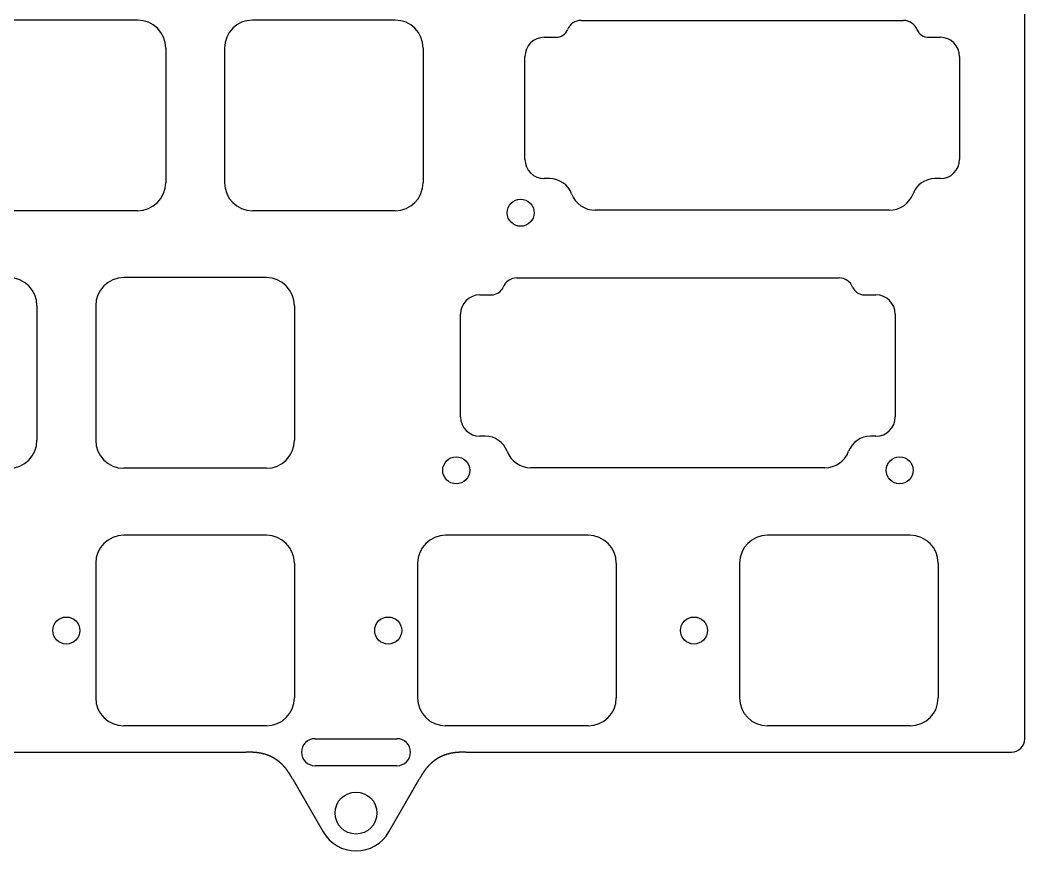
# Model space of a CAD drawing. Header units: millimetres. Extents: x -9 to 276, y -92 to 16.
# Drawn here: x 201.4 to 275.7, y -92.5 to -31 of the extents above; entities that cross this region are included whole.
import ezdxf

# ---------------------------------------------------------------- set-up
doc = ezdxf.new("R2010")
doc.units = ezdxf.units.MM
doc.layers.add('BLACK', color=7, linetype='CONTINUOUS')
doc.layers.add('Edge.Cuts', color=53, linetype='CONTINUOUS', true_color=0xc8a339)

msp = doc.modelspace()

# ---------------------------------------------------------------- linework, layer by layer
at = {"layer": 'BLACK', "linetype": 'Continuous'}
for p, q in [((219.5875, -69.15), (209.037499, -69.15)), ((243.4, -69.15), (232.849999, -69.15)), ((267.2125, -69.15), (256.662499, -69.15)), ((206.9625, -71.225), (206.9625, -81.175001)), ((221.6625, -71.225), (221.6625, -81.175)), ((230.775, -71.225), (230.775, -81.175001)), ((245.475, -71.225), (245.475, -81.175)), ((254.5875, -71.225), (254.5875, -81.175001)), ((269.2875, -71.225), (269.2875, -81.175)), ((219.5875, -83.25), (209.0375, -83.25)), ((243.4, -83.25), (232.85, -83.25)), ((267.2125, -83.25), (256.6625, -83.25))]:
    msp.add_line(p, q, dxfattribs=at)
at = {"layer": 'BLACK'}
for centre in [(204.7875, -76.2), (228.6, -76.2), (251.221875, -76.2)]:
    msp.add_circle(centre, 1, dxfattribs=at)
for centre, radius, start, end in [((209.037504, -71.225004), 2.075004, 90.00013806, 179.99988955), ((219.5875, -71.225), 2.075, 0, 90), ((232.850004, -71.225004), 2.075004, 90.00013806, 179.99988955), ((243.4, -71.225), 2.075, 0, 90), ((256.662504, -71.225004), 2.075004, 90.00013806, 179.99988955), ((267.2125, -71.225), 2.075, 0, 90), ((209.037502, -81.174998), 2.075002, 180.00008284, 269.99994478), ((219.5875, -81.175), 2.075, 270, 0), ((232.850002, -81.174998), 2.075002, 180.00008284, 269.99994478), ((243.4, -81.175), 2.075, 270, 0), ((256.662502, -81.174998), 2.075002, 180.00008284, 269.99994478), ((267.2125, -81.175), 2.075, 270, 0)]:
    msp.add_arc(centre, radius, start, end, dxfattribs=at)
at = {"layer": 'Edge.Cuts', "linetype": 'CONTINUOUS'}
for p, q in [((275.7, -84.2), (275.7, 8)), ((210.0625, -31.05), (199.5125, -31.05)), ((229.1125, -31.05), (218.5625, -31.05)), ((212.1375, -33.125), (212.1375, -43.075)), ((216.4875, -33.125), (216.4875, -43.075)), ((231.1875, -33.125), (231.1875, -43.075)), ((210.0625, -45.15), (199.5125, -45.15)), ((229.1125, -45.15), (218.5625, -45.15)), ((219.5875, -50.1), (209.0375, -50.1)), ((202.6125, -52.175), (202.6125, -62.125)), ((206.9625, -52.175), (206.9625, -62.125)), ((221.6625, -52.175), (221.6625, -62.125)), ((219.5875, -64.2), (209.0375, -64.2)), ((223.187512, -84.2), (229.249987, -84.2)), ((48.621888, -85.2), (218.078111, -85.2)), ((218.111017, -85.200003), (218.078111, -85.2)), ((218.159048, -85.200038), (218.111017, -85.200003)), ((218.198783, -85.200126), (218.159048, -85.200038)), ((218.23404, -85.200269), (218.198783, -85.200126)), ((218.266374, -85.20047), (218.23404, -85.200269)), ((218.2966, -85.20073), (218.266374, -85.20047)), ((218.32521, -85.201049), (218.2966, -85.20073)), ((218.352526, -85.201427), (218.32521, -85.201049)), ((218.378777, -85.201866), (218.352526, -85.201427)), ((218.404127, -85.202365), (218.378777, -85.201866)), ((218.428705, -85.202926), (218.404127, -85.202365)), ((218.452609, -85.203547), (218.428705, -85.202926)), ((218.475919, -85.20423), (218.452609, -85.203547)), ((218.498699, -85.204974), (218.475919, -85.20423)), ((218.521003, -85.20578), (218.498699, -85.204974)), ((218.542877, -85.206648), (218.521003, -85.20578)), ((218.564358, -85.207578), (218.542877, -85.206648)), ((218.585479, -85.20857), (218.564358, -85.207578)), ((218.60627, -85.209625), (218.585479, -85.20857)), ((218.626755, -85.210742), (218.60627, -85.209625)), ((218.646956, -85.211922), (218.626755, -85.210742)), ((218.666893, -85.213165), (218.646956, -85.211922)), ((218.686583, -85.214471), (218.666893, -85.213165)), ((218.706042, -85.21584), (218.686583, -85.214471)), ((218.725284, -85.217273), (218.706042, -85.21584)), ((218.744321, -85.218769), (218.725284, -85.217273)), ((218.763165, -85.220329), (218.744321, -85.218769)), ((218.781827, -85.221952), (218.763165, -85.220329)), ((218.800315, -85.22364), (218.781827, -85.221952)), ((218.81864, -85.225392), (218.800315, -85.22364)), ((218.83681, -85.227208), (218.81864, -85.225392)), ((218.854831, -85.229088), (218.83681, -85.227208)), ((218.87271, -85.231033), (218.854831, -85.229088)), ((218.890455, -85.233043), (218.87271, -85.231033)), ((218.908071, -85.235118), (218.890455, -85.233043)), ((218.925564, -85.237258), (218.908071, -85.235118)), ((218.94294, -85.239463), (218.925564, -85.237258)), ((218.960202, -85.241733), (218.94294, -85.239463)), ((218.977356, -85.244069), (218.960202, -85.241733)), ((218.994406, -85.246471), (218.977356, -85.244069)), ((219.011357, -85.248938), (218.994406, -85.246471)), ((219.028211, -85.251472), (219.011357, -85.248938)), ((219.044973, -85.254072), (219.028211, -85.251472)), ((219.061646, -85.256738), (219.044973, -85.254072)), ((219.078234, -85.259471), (219.061646, -85.256738)), ((219.094739, -85.26227), (219.078234, -85.259471)), ((219.111164, -85.265137), (219.094739, -85.26227)), ((219.127513, -85.268071), (219.111164, -85.265137)), ((219.143788, -85.271072), (219.127513, -85.268071)), ((219.159992, -85.27414), (219.143788, -85.271072)), ((219.176126, -85.277276), (219.159992, -85.27414)), ((219.192194, -85.28048), (219.176126, -85.277276)), ((219.208197, -85.283753), (219.192194, -85.28048)), ((219.224138, -85.287093), (219.208197, -85.283753)), ((219.240019, -85.290503), (219.224138, -85.287093)), ((219.255841, -85.29398), (219.240019, -85.290503)), ((219.271607, -85.297527), (219.255841, -85.29398)), ((219.287319, -85.301143), (219.271607, -85.297527)), ((219.302977, -85.304829), (219.287319, -85.301143)), ((219.318584, -85.308584), (219.302977, -85.304829)), ((219.334142, -85.312409), (219.318584, -85.308584)), ((219.349652, -85.316304), (219.334142, -85.312409)), ((219.365115, -85.32027), (219.349652, -85.316304)), ((219.380534, -85.324306), (219.365115, -85.32027)), ((219.395908, -85.328413), (219.380534, -85.324306)), ((219.411241, -85.332591), (219.395908, -85.328413)), ((219.426532, -85.33684), (219.411241, -85.332591)), ((219.441784, -85.341161), (219.426532, -85.33684)), ((219.456997, -85.345554), (219.441784, -85.341161)), ((219.472174, -85.350019), (219.456997, -85.345554)), ((219.487314, -85.354557), (219.472174, -85.350019)), ((219.502419, -85.359167), (219.487314, -85.354557)), ((219.51749, -85.36385), (219.502419, -85.359167)), ((219.518144, -85.364055), (219.51749, -85.36385)), ((219.525681, -85.36643), (219.518144, -85.364055)), ((219.53321, -85.368824), (219.525681, -85.36643)), ((219.540731, -85.371236), (219.53321, -85.368824)), ((219.548244, -85.373666), (219.540731, -85.371236)), ((219.555749, -85.376115), (219.548244, -85.373666)), ((219.563246, -85.378583), (219.555749, -85.376115)), ((219.570736, -85.381069), (219.563246, -85.378583)), ((219.578217, -85.383573), (219.570736, -85.381069)), ((219.58569, -85.386095), (219.578217, -85.383573)), ((219.593155, -85.388636), (219.58569, -85.386095)), ((219.600612, -85.391196), (219.593155, -85.388636)), ((219.60806, -85.393773), (219.600612, -85.391196)), ((219.615501, -85.396369), (219.60806, -85.393773)), ((219.622933, -85.398984), (219.615501, -85.396369)), ((219.630358, -85.401617), (219.622933, -85.398984)), ((219.637774, -85.404268), (219.630358, -85.401617)), ((219.645182, -85.406937), (219.637774, -85.404268)), ((219.652581, -85.409624), (219.645182, -85.406937)), ((219.659972, -85.41233), (219.652581, -85.409624)), ((219.667355, -85.415054), (219.659972, -85.41233)), ((219.67473, -85.417797), (219.667355, -85.415054)), ((219.682096, -85.420557), (219.67473, -85.417797)), ((219.689454, -85.423336), (219.682096, -85.420557)), ((219.696803, -85.426133), (219.689454, -85.423336)), ((219.704144, -85.428948), (219.696803, -85.426133)), ((219.711477, -85.431781), (219.704144, -85.428948)), ((219.718801, -85.434633), (219.711477, -85.431781)), ((219.726116, -85.437503), (219.718801, -85.434633)), ((219.733423, -85.44039), (219.726116, -85.437503)), ((219.740722, -85.443296), (219.733423, -85.44039)), ((219.748012, -85.44622), (219.740722, -85.443296)), ((219.755293, -85.449162), (219.748012, -85.44622)), ((219.762565, -85.452123), (219.755293, -85.449162)), ((219.769829, -85.455101), (219.762565, -85.452123)), ((219.777085, -85.458097), (219.769829, -85.455101)), ((219.784331, -85.461111), (219.777085, -85.458097)), ((219.791569, -85.464144), (219.784331, -85.461111)), ((219.798798, -85.467194), (219.791569, -85.464144)), ((219.806018, -85.470263), (219.798798, -85.467194)), ((219.81323, -85.473349), (219.806018, -85.470263)), ((219.820433, -85.476453), (219.81323, -85.473349)), ((219.827626, -85.479576), (219.820433, -85.476453)), ((219.834812, -85.482716), (219.827626, -85.479576)), ((232.60746, -85.480648), (232.600273, -85.483796)), ((232.614657, -85.477517), (232.60746, -85.480648)), ((232.621862, -85.474404), (232.614657, -85.477517)), ((232.629077, -85.471309), (232.621862, -85.474404)), ((232.6363, -85.468231), (232.629077, -85.471309)), ((232.643532, -85.465172), (232.6363, -85.468231)), ((232.650773, -85.462131), (232.643532, -85.465172)), ((232.658023, -85.459108), (232.650773, -85.462131)), ((232.665282, -85.456103), (232.658023, -85.459108)), ((232.67255, -85.453115), (232.665282, -85.456103)), ((232.679826, -85.450146), (232.67255, -85.453115)), ((232.687111, -85.447195), (232.679826, -85.450146)), ((232.694405, -85.444262), (232.687111, -85.447195)), ((232.701708, -85.441347), (232.694405, -85.444262)), ((232.709019, -85.43845), (232.701708, -85.441347)), ((232.716339, -85.435571), (232.709019, -85.43845)), ((232.723668, -85.43271), (232.716339, -85.435571)), ((232.731005, -85.429867), (232.723668, -85.43271)), ((232.73835, -85.427042), (232.731005, -85.429867)), ((232.745705, -85.424236), (232.73835, -85.427042)), ((232.753068, -85.421448), (232.745705, -85.424236)), ((232.760439, -85.418677), (232.753068, -85.421448)), ((232.767819, -85.415925), (232.760439, -85.418677)), ((232.775207, -85.413192), (232.767819, -85.415925)), ((232.782604, -85.410476), (232.775207, -85.413192)), ((232.796086, -85.405581), (232.782604, -85.410476)), ((232.809551, -85.400763), (232.796086, -85.405581)), ((232.823, -85.396021), (232.809551, -85.400763)), ((232.836433, -85.391354), (232.823, -85.396021)), ((232.84985, -85.386762), (232.836433, -85.391354)), ((232.863251, -85.382244), (232.84985, -85.386762)), ((232.876635, -85.377799), (232.863251, -85.382244)), ((232.890002, -85.373427), (232.876635, -85.377799)), ((232.903354, -85.369127), (232.890002, -85.373427)), ((232.916688, -85.364899), (232.903354, -85.369127)), ((232.930006, -85.360742), (232.916688, -85.364899)), ((232.943308, -85.356656), (232.930006, -85.360742)), ((232.956593, -85.352639), (232.943308, -85.356656)), ((232.969861, -85.348692), (232.956593, -85.352639)), ((232.983112, -85.344813), (232.969861, -85.348692)), ((232.996346, -85.341002), (232.983112, -85.344813)), ((233.009564, -85.337259), (232.996346, -85.341002)), ((233.022764, -85.333583), (233.009564, -85.337259)), ((233.035948, -85.329973), (233.022764, -85.333583)), ((233.049114, -85.326428), (233.035948, -85.329973)), ((233.062263, -85.322949), (233.049114, -85.326428)), ((233.075396, -85.319534), (233.062263, -85.322949)), ((233.088511, -85.316182), (233.075396, -85.319534)), ((233.101608, -85.312894), (233.088511, -85.316182)), ((233.114689, -85.309669), (233.101608, -85.312894)), ((233.127752, -85.306506), (233.114689, -85.309669)), ((233.140797, -85.303404), (233.127752, -85.306506)), ((233.153825, -85.300363), (233.140797, -85.303404)), ((233.166836, -85.297382), (233.153825, -85.300363)), ((233.179829, -85.294461), (233.166836, -85.297382)), ((233.192804, -85.291598), (233.179829, -85.294461)), ((233.205762, -85.288795), (233.192804, -85.291598)), ((233.218702, -85.286049), (233.205762, -85.288795)), ((233.231624, -85.28336), (233.218702, -85.286049)), ((233.244528, -85.280728), (233.231624, -85.28336)), ((233.257415, -85.278151), (233.244528, -85.280728)), ((233.270283, -85.27563), (233.257415, -85.278151)), ((233.283133, -85.273164), (233.270283, -85.27563)), ((233.295966, -85.270753), (233.283133, -85.273164)), ((233.30878, -85.268394), (233.295966, -85.270753)), ((233.321576, -85.266089), (233.30878, -85.268394)), ((233.334354, -85.263836), (233.321576, -85.266089)), ((233.347114, -85.261635), (233.334354, -85.263836)), ((233.359855, -85.259485), (233.347114, -85.261635)), ((233.372578, -85.257386), (233.359855, -85.259485)), ((233.385283, -85.255337), (233.372578, -85.257386)), ((233.397969, -85.253337), (233.385283, -85.255337)), ((233.410637, -85.251386), (233.397969, -85.253337)), ((233.423286, -85.249483), (233.410637, -85.251386)), ((233.435916, -85.247627), (233.423286, -85.249483)), ((233.448528, -85.245819), (233.435916, -85.247627)), ((233.461121, -85.244057), (233.448528, -85.245819)), ((233.473695, -85.242341), (233.461121, -85.244057)), ((233.48625, -85.240669), (233.473695, -85.242341)), ((233.498786, -85.239043), (233.48625, -85.240669)), ((233.511304, -85.23746), (233.498786, -85.239043)), ((233.523802, -85.235921), (233.511304, -85.23746)), ((233.536282, -85.234424), (233.523802, -85.235921)), ((233.548742, -85.23297), (233.536282, -85.234424)), ((233.561183, -85.231557), (233.548742, -85.23297)), ((233.573605, -85.230185), (233.561183, -85.231557)), ((233.586008, -85.228854), (233.573605, -85.230185)), ((233.598392, -85.227562), (233.586008, -85.228854)), ((233.610756, -85.22631), (233.598392, -85.227562)), ((233.6231, -85.225095), (233.610756, -85.22631)), ((233.635426, -85.223919), (233.6231, -85.225095)), ((233.647731, -85.22278), (233.635426, -85.223919)), ((233.660017, -85.221678), (233.647731, -85.22278)), ((233.672284, -85.220612), (233.660017, -85.221678)), ((233.684531, -85.219582), (233.672284, -85.220612)), ((233.696758, -85.218586), (233.684531, -85.219582)), ((233.708965, -85.217625), (233.696758, -85.218586)), ((233.721152, -85.216698), (233.708965, -85.217625)), ((233.73332, -85.215804), (233.721152, -85.216698)), ((233.745468, -85.214942), (233.73332, -85.215804)), ((233.757595, -85.214112), (233.745468, -85.214942)), ((233.769703, -85.213313), (233.757595, -85.214112)), ((233.78179, -85.212545), (233.769703, -85.213313)), ((233.793858, -85.211808), (233.78179, -85.212545)), ((233.805905, -85.211099), (233.793858, -85.211808)), ((233.817932, -85.21042), (233.805905, -85.211099)), ((233.829939, -85.209769), (233.817932, -85.21042)), ((233.841925, -85.209146), (233.829939, -85.209769)), ((233.853891, -85.208549), (233.841925, -85.209146)), ((233.865836, -85.20798), (233.853891, -85.208549)), ((233.877761, -85.207436), (233.865836, -85.20798)), ((233.889665, -85.206917), (233.877761, -85.207436)), ((233.901549, -85.206423), (233.889665, -85.206917)), ((233.913412, -85.205953), (233.901549, -85.206423)), ((233.925254, -85.205507), (233.913412, -85.205953)), ((233.937076, -85.205084), (233.925254, -85.205507)), ((233.948876, -85.204683), (233.937076, -85.205084)), ((233.960656, -85.204303), (233.948876, -85.204683)), ((233.972415, -85.203945), (233.960656, -85.204303)), ((233.99587, -85.203289), (233.972415, -85.203945)), ((234.01924, -85.20271), (233.99587, -85.203289)), ((234.042526, -85.202203), (234.01924, -85.20271)), ((234.065726, -85.201764), (234.042526, -85.202203)), ((234.088841, -85.201387), (234.065726, -85.201764)), ((234.11187, -85.201069), (234.088841, -85.201387)), ((234.134812, -85.200803), (234.11187, -85.201069)), ((234.157667, -85.200585), (234.134812, -85.200803)), ((234.180436, -85.200411), (234.157667, -85.200585)), ((234.203116, -85.200275), (234.180436, -85.200411)), ((234.225708, -85.200173), (234.203116, -85.200275)), ((234.248212, -85.2001), (234.225708, -85.200173)), ((234.270627, -85.200051), (234.248212, -85.2001)), ((234.315188, -85.200006), (234.270627, -85.200051)), ((234.359388, -85.2), (234.315188, -85.200006)), ((234.359388, -85.2), (274.7, -85.2)), ((219.841988, -85.485874), (219.834812, -85.482716)), ((219.849155, -85.48905), (219.841988, -85.485874)), ((219.856313, -85.492244), (219.849155, -85.48905)), ((219.863462, -85.495456), (219.856313, -85.492244)), ((219.870602, -85.498686), (219.863462, -85.495456)), ((219.877734, -85.501934), (219.870602, -85.498686)), ((219.884856, -85.5052), (219.877734, -85.501934)), ((219.891969, -85.508483), (219.884856, -85.5052)), ((219.899073, -85.511784), (219.891969, -85.508483)), ((219.906168, -85.515103), (219.899073, -85.511784)), ((219.913254, -85.51844), (219.906168, -85.515103)), ((219.920331, -85.521795), (219.913254, -85.51844)), ((219.927398, -85.525167), (219.920331, -85.521795)), ((219.934456, -85.528558), (219.927398, -85.525167)), ((219.941505, -85.531966), (219.934456, -85.528558)), ((219.948545, -85.535391), (219.941505, -85.531966)), ((219.955575, -85.538835), (219.948545, -85.535391)), ((219.962597, -85.542296), (219.955575, -85.538835)), ((219.969608, -85.545775), (219.962597, -85.542296)), ((219.976611, -85.549271), (219.969608, -85.545775)), ((219.983604, -85.552786), (219.976611, -85.549271)), ((219.990588, -85.556317), (219.983604, -85.552786)), ((219.997562, -85.559867), (219.990588, -85.556317)), ((220.004527, -85.563434), (219.997562, -85.559867)), ((220.011482, -85.567019), (220.004527, -85.563434)), ((220.018428, -85.570621), (220.011482, -85.567019)), ((220.025364, -85.574241), (220.018428, -85.570621)), ((220.032291, -85.577879), (220.025364, -85.574241)), ((220.039208, -85.581534), (220.032291, -85.577879)), ((220.046116, -85.585206), (220.039208, -85.581534)), ((220.053014, -85.588897), (220.046116, -85.585206)), ((220.059902, -85.592604), (220.053014, -85.588897)), ((220.066781, -85.596329), (220.059902, -85.592604)), ((220.07365, -85.600072), (220.066781, -85.596329)), ((220.080509, -85.603832), (220.07365, -85.600072)), ((220.087359, -85.60761), (220.080509, -85.603832)), ((220.094198, -85.611405), (220.087359, -85.60761)), ((220.101028, -85.615218), (220.094198, -85.611405)), ((220.107848, -85.619048), (220.101028, -85.615218)), ((220.114659, -85.622895), (220.107848, -85.619048)), ((220.121459, -85.62676), (220.114659, -85.622895)), ((220.12825, -85.630642), (220.121459, -85.62676)), ((220.13503, -85.634542), (220.12825, -85.630642)), ((220.141801, -85.638459), (220.13503, -85.634542)), ((220.148562, -85.642393), (220.141801, -85.638459)), ((220.155313, -85.646344), (220.148562, -85.642393)), ((220.162053, -85.650313), (220.155313, -85.646344)), ((220.168784, -85.654299), (220.162053, -85.650313)), ((220.175505, -85.658303), (220.168784, -85.654299)), ((220.182215, -85.662324), (220.175505, -85.658303)), ((220.188916, -85.666362), (220.182215, -85.662324)), ((220.195606, -85.670417), (220.188916, -85.666362)), ((220.202287, -85.67449), (220.195606, -85.670417)), ((220.208957, -85.678579), (220.202287, -85.67449)), ((220.215616, -85.682686), (220.208957, -85.678579)), ((220.222266, -85.68681), (220.215616, -85.682686)), ((220.228905, -85.690952), (220.222266, -85.68681)), ((220.235534, -85.69511), (220.228905, -85.690952)), ((220.242153, -85.699286), (220.235534, -85.69511)), ((220.248762, -85.703479), (220.242153, -85.699286)), ((220.25536, -85.707688), (220.248762, -85.703479)), ((220.261948, -85.711915), (220.25536, -85.707688)), ((220.268525, -85.71616), (220.261948, -85.711915)), ((220.275092, -85.720421), (220.268525, -85.71616)), ((220.281648, -85.724699), (220.275092, -85.720421)), ((220.288194, -85.728994), (220.281648, -85.724699)), ((220.29473, -85.733307), (220.288194, -85.728994)), ((220.301255, -85.737636), (220.29473, -85.733307)), ((220.307769, -85.741982), (220.301255, -85.737636)), ((220.314273, -85.746346), (220.307769, -85.741982)), ((220.320767, -85.750726), (220.314273, -85.746346)), ((220.327249, -85.755123), (220.320767, -85.750726)), ((220.333722, -85.759538), (220.327249, -85.755123)), ((220.340183, -85.763969), (220.333722, -85.759538)), ((220.346634, -85.768417), (220.340183, -85.763969)), ((220.353074, -85.772882), (220.346634, -85.768417)), ((220.359503, -85.777364), (220.353074, -85.772882)), ((220.365922, -85.781863), (220.359503, -85.777364)), ((220.372329, -85.786379), (220.365922, -85.781863)), ((220.378726, -85.790911), (220.372329, -85.786379)), ((220.385113, -85.795461), (220.378726, -85.790911)), ((220.391488, -85.800027), (220.385113, -85.795461)), ((220.397852, -85.80461), (220.391488, -85.800027)), ((220.404206, -85.80921), (220.397852, -85.80461)), ((220.410548, -85.813826), (220.404206, -85.80921)), ((220.41688, -85.81846), (220.410548, -85.813826)), ((220.423201, -85.82311), (220.41688, -85.81846)), ((220.42951, -85.827777), (220.423201, -85.82311)), ((220.435809, -85.83246), (220.42951, -85.827777)), ((220.442097, -85.837161), (220.435809, -85.83246)), ((220.448373, -85.841878), (220.442097, -85.837161)), ((220.454639, -85.846611), (220.448373, -85.841878)), ((220.460893, -85.851362), (220.454639, -85.846611)), ((220.467136, -85.856129), (220.460893, -85.851362)), ((220.473368, -85.860913), (220.467136, -85.856129)), ((220.479589, -85.865713), (220.473368, -85.860913)), ((220.485799, -85.87053), (220.479589, -85.865713)), ((220.491997, -85.875363), (220.485799, -85.87053)), ((220.498184, -85.880213), (220.491997, -85.875363)), ((220.50436, -85.88508), (220.498184, -85.880213)), ((220.510525, -85.889963), (220.50436, -85.88508)), ((220.516678, -85.894863), (220.510525, -85.889963)), ((220.52282, -85.899779), (220.516678, -85.894863)), ((220.52895, -85.904712), (220.52282, -85.899779)), ((220.535069, -85.909662), (220.52895, -85.904712)), ((220.541177, -85.914627), (220.535069, -85.909662)), ((220.547273, -85.91961), (220.541177, -85.914627)), ((220.553358, -85.924608), (220.547273, -85.91961)), ((220.559431, -85.929623), (220.553358, -85.924608)), ((220.565493, -85.934655), (220.559431, -85.929623)), ((220.571543, -85.939703), (220.565493, -85.934655)), ((220.582523, -85.948931), (220.571543, -85.939703)), ((220.593428, -85.958183), (220.582523, -85.948931)), ((220.60426, -85.96746), (220.593428, -85.958183)), ((220.615018, -85.97676), (220.60426, -85.96746)), ((220.625703, -85.986083), (220.615018, -85.97676)), ((220.636316, -85.995429), (220.625703, -85.986083)), ((220.646858, -86.004797), (220.636316, -85.995429)), ((220.657328, -86.014188), (220.646858, -86.004797)), ((220.667727, -86.023601), (220.657328, -86.014188)), ((220.678056, -86.033035), (220.667727, -86.023601)), ((220.688315, -86.04249), (220.678056, -86.033035)), ((220.698505, -86.051967), (220.688315, -86.04249)), ((220.708625, -86.061463), (220.698505, -86.051967)), ((220.718678, -86.07098), (220.708625, -86.061463)), ((220.728663, -86.080516), (220.718678, -86.07098)), ((220.73858, -86.090072), (220.728663, -86.080516)), ((220.74843, -86.099647), (220.73858, -86.090072)), ((220.758214, -86.109241), (220.74843, -86.099647)), ((220.767933, -86.118853), (220.758214, -86.109241)), ((220.777586, -86.128484), (220.767933, -86.118853)), ((220.787174, -86.138131), (220.777586, -86.128484)), ((220.796697, -86.147797), (220.787174, -86.138131)), ((220.806157, -86.157479), (220.796697, -86.147797)), ((220.815553, -86.167178), (220.806157, -86.157479)), ((220.824887, -86.176893), (220.815553, -86.167178)), ((220.834158, -86.186624), (220.824887, -86.176893)), ((220.843367, -86.196371), (220.834158, -86.186624)), ((220.852514, -86.206133), (220.843367, -86.196371)), ((220.861601, -86.21591), (220.852514, -86.206133)), ((220.870628, -86.225702), (220.861601, -86.21591)), ((229.249987, -86.2), (223.187512, -86.2)), ((231.576495, -86.215167), (231.56554, -86.227047)), ((231.587482, -86.203368), (231.576495, -86.215167)), ((231.598503, -86.19165), (231.587482, -86.203368)), ((231.609559, -86.180011), (231.598503, -86.19165)), ((231.620651, -86.16845), (231.609559, -86.180011)), ((231.631779, -86.156966), (231.620651, -86.16845)), ((231.642945, -86.145557), (231.631779, -86.156966)), ((231.654149, -86.134222), (231.642945, -86.145557)), ((231.665393, -86.122961), (231.654149, -86.134222)), ((231.676678, -86.111772), (231.665393, -86.122961)), ((231.688004, -86.100653), (231.676678, -86.111772)), ((231.699372, -86.089605), (231.688004, -86.100653)), ((231.710783, -86.078627), (231.699372, -86.089605)), ((231.722238, -86.067716), (231.710783, -86.078627)), ((231.733738, -86.056873), (231.722238, -86.067716)), ((231.745283, -86.046097), (231.733738, -86.056873)), ((231.756874, -86.035386), (231.745283, -86.046097)), ((231.757376, -86.034924), (231.756874, -86.035386)), ((231.763202, -86.029584), (231.757376, -86.034924)), ((231.769039, -86.024261), (231.763202, -86.029584)), ((231.774889, -86.018953), (231.769039, -86.024261)), ((231.78075, -86.013662), (231.774889, -86.018953)), ((231.786624, -86.008387), (231.78075, -86.013662)), ((231.792509, -86.003128), (231.786624, -86.008387)), ((231.798407, -85.997885), (231.792509, -86.003128)), ((231.804316, -85.992658), (231.798407, -85.997885)), ((231.810237, -85.987447), (231.804316, -85.992658)), ((231.81617, -85.982253), (231.810237, -85.987447)), ((231.822115, -85.977075), (231.81617, -85.982253)), ((231.828072, -85.971913), (231.822115, -85.977075)), ((231.834041, -85.966767), (231.828072, -85.971913)), ((231.840021, -85.961638), (231.834041, -85.966767)), ((231.846013, -85.956524), (231.840021, -85.961638)), ((231.852017, -85.951427), (231.846013, -85.956524)), ((231.858033, -85.946347), (231.852017, -85.951427)), ((231.86406, -85.941282), (231.858033, -85.946347)), ((231.870099, -85.936234), (231.86406, -85.941282)), ((231.87615, -85.931202), (231.870099, -85.936234)), ((231.882212, -85.926187), (231.87615, -85.931202)), ((231.888286, -85.921188), (231.882212, -85.926187)), ((231.894371, -85.916205), (231.888286, -85.921188)), ((231.900468, -85.911239), (231.894371, -85.916205)), ((231.906577, -85.906289), (231.900468, -85.911239)), ((231.912697, -85.901355), (231.906577, -85.906289)), ((231.918828, -85.896438), (231.912697, -85.901355)), ((231.924971, -85.891538), (231.918828, -85.896438)), ((231.931126, -85.886653), (231.924971, -85.891538)), ((231.937291, -85.881786), (231.931126, -85.886653)), ((231.943469, -85.876935), (231.937291, -85.881786)), ((231.949657, -85.8721), (231.943469, -85.876935)), ((231.955857, -85.867282), (231.949657, -85.8721)), ((231.962068, -85.86248), (231.955857, -85.867282)), ((231.968291, -85.857695), (231.962068, -85.86248)), ((231.974525, -85.852926), (231.968291, -85.857695)), ((231.98077, -85.848174), (231.974525, -85.852926)), ((231.987026, -85.843439), (231.98077, -85.848174)), ((231.993294, -85.83872), (231.987026, -85.843439)), ((231.999572, -85.834018), (231.993294, -85.83872)), ((232.005862, -85.829332), (231.999572, -85.834018)), ((232.012163, -85.824664), (232.005862, -85.829332)), ((232.018475, -85.820011), (232.012163, -85.824664)), ((232.024799, -85.815376), (232.018475, -85.820011)), ((232.031133, -85.810757), (232.024799, -85.815376)), ((232.037478, -85.806155), (232.031133, -85.810757)), ((232.043834, -85.801569), (232.037478, -85.806155)), ((232.050202, -85.797), (232.043834, -85.801569)), ((232.05658, -85.792448), (232.050202, -85.797)), ((232.062969, -85.787913), (232.05658, -85.792448)), ((232.069369, -85.783395), (232.062969, -85.787913)), ((232.07578, -85.778893), (232.069369, -85.783395)), ((232.082202, -85.774408), (232.07578, -85.778893)), ((232.088635, -85.76994), (232.082202, -85.774408)), ((232.095079, -85.765489), (232.088635, -85.76994)), ((232.101533, -85.761055), (232.095079, -85.765489)), ((232.107998, -85.756637), (232.101533, -85.761055)), ((232.114474, -85.752236), (232.107998, -85.756637)), ((232.120961, -85.747853), (232.114474, -85.752236)), ((232.127458, -85.743486), (232.120961, -85.747853)), ((232.133966, -85.739136), (232.127458, -85.743486)), ((232.140485, -85.734803), (232.133966, -85.739136)), ((232.147014, -85.730487), (232.140485, -85.734803)), ((232.153554, -85.726188), (232.147014, -85.730487)), ((232.160105, -85.721905), (232.153554, -85.726188)), ((232.166666, -85.71764), (232.160105, -85.721905)), ((232.173237, -85.713392), (232.166666, -85.71764)), ((232.17982, -85.709161), (232.173237, -85.713392)), ((232.186412, -85.704947), (232.17982, -85.709161)), ((232.193015, -85.70075), (232.186412, -85.704947)), ((232.199629, -85.69657), (232.193015, -85.70075)), ((232.206253, -85.692407), (232.199629, -85.69657)), ((232.212887, -85.688261), (232.206253, -85.692407)), ((232.219532, -85.684132), (232.212887, -85.688261)), ((232.226187, -85.680021), (232.219532, -85.684132)), ((232.232853, -85.675926), (232.226187, -85.680021)), ((232.239529, -85.671849), (232.232853, -85.675926)), ((232.246215, -85.667789), (232.239529, -85.671849)), ((232.252911, -85.663746), (232.246215, -85.667789)), ((232.259617, -85.65972), (232.252911, -85.663746)), ((232.266334, -85.655711), (232.259617, -85.65972)), ((232.273061, -85.65172), (232.266334, -85.655711)), ((232.279798, -85.647745), (232.273061, -85.65172)), ((232.286546, -85.643788), (232.279798, -85.647745)), ((232.293303, -85.639849), (232.286546, -85.643788)), ((232.30007, -85.635926), (232.293303, -85.639849)), ((232.306848, -85.632021), (232.30007, -85.635926)), ((232.313635, -85.628133), (232.306848, -85.632021)), ((232.320433, -85.624263), (232.313635, -85.628133)), ((232.32724, -85.62041), (232.320433, -85.624263)), ((232.334058, -85.616574), (232.32724, -85.62041)), ((232.340885, -85.612755), (232.334058, -85.616574)), ((232.347723, -85.608954), (232.340885, -85.612755)), ((232.35457, -85.60517), (232.347723, -85.608954)), ((232.361427, -85.601404), (232.35457, -85.60517)), ((232.368294, -85.597655), (232.361427, -85.601404)), ((232.375171, -85.593923), (232.368294, -85.597655)), ((232.382058, -85.590209), (232.375171, -85.593923)), ((232.388954, -85.586512), (232.382058, -85.590209)), ((232.39586, -85.582833), (232.388954, -85.586512)), ((232.402776, -85.579172), (232.39586, -85.582833)), ((232.409702, -85.575527), (232.402776, -85.579172)), ((232.416637, -85.571901), (232.409702, -85.575527)), ((232.423582, -85.568291), (232.416637, -85.571901)), ((232.430537, -85.5647), (232.423582, -85.568291)), ((232.437501, -85.561126), (232.430537, -85.5647)), ((232.444475, -85.557569), (232.437501, -85.561126)), ((232.451458, -85.55403), (232.444475, -85.557569)), ((232.458451, -85.550509), (232.451458, -85.55403)), ((232.465453, -85.547005), (232.458451, -85.550509)), ((232.472465, -85.543519), (232.465453, -85.547005)), ((232.479486, -85.54005), (232.472465, -85.543519)), ((232.486517, -85.536599), (232.479486, -85.54005)), ((232.493557, -85.533166), (232.486517, -85.536599)), ((232.500607, -85.529751), (232.493557, -85.533166)), ((232.507666, -85.526353), (232.500607, -85.529751)), ((232.514734, -85.522973), (232.507666, -85.526353)), ((232.521811, -85.51961), (232.514734, -85.522973)), ((232.528898, -85.516265), (232.521811, -85.51961)), ((232.535995, -85.512938), (232.528898, -85.516265)), ((232.5431, -85.509629), (232.535995, -85.512938)), ((232.550214, -85.506338), (232.5431, -85.509629)), ((232.557338, -85.503064), (232.550214, -85.506338)), ((232.564471, -85.499808), (232.557338, -85.503064)), ((232.571613, -85.49657), (232.564471, -85.499808)), ((232.578765, -85.49335), (232.571613, -85.49657)), ((232.585925, -85.490148), (232.578765, -85.49335)), ((232.593094, -85.486963), (232.585925, -85.490148)), ((232.600273, -85.483796), (232.593094, -85.486963)), ((220.879594, -86.235508), (220.870628, -86.225702)), ((220.888501, -86.245328), (220.879594, -86.235508)), ((220.897349, -86.255161), (220.888501, -86.245328)), ((220.906139, -86.265007), (220.897349, -86.255161)), ((220.914871, -86.274867), (220.906139, -86.265007)), ((220.923545, -86.284739), (220.914871, -86.274867)), ((220.932162, -86.294623), (220.923545, -86.284739)), ((220.940723, -86.304518), (220.932162, -86.294623)), ((220.949228, -86.314426), (220.940723, -86.304518)), ((220.957677, -86.324344), (220.949228, -86.314426)), ((220.966072, -86.334273), (220.957677, -86.324344)), ((220.974412, -86.344213), (220.966072, -86.334273)), ((220.982698, -86.354163), (220.974412, -86.344213)), ((220.99093, -86.364122), (220.982698, -86.354163)), ((220.99911, -86.374091), (220.99093, -86.364122)), ((221.007237, -86.384069), (220.99911, -86.374091)), ((221.015312, -86.394055), (221.007237, -86.384069)), ((221.023335, -86.40405), (221.015312, -86.394055)), ((221.031308, -86.414053), (221.023335, -86.40405)), ((221.03923, -86.424063), (221.031308, -86.414053)), ((221.047102, -86.434081), (221.03923, -86.424063)), ((221.054924, -86.444106), (221.047102, -86.434081)), ((221.062698, -86.454137), (221.054924, -86.444106)), ((221.070423, -86.464175), (221.062698, -86.454137)), ((221.0781, -86.474219), (221.070423, -86.464175)), ((221.085729, -86.484268), (221.0781, -86.474219)), ((221.093311, -86.494322), (221.085729, -86.484268)), ((221.100847, -86.504381), (221.093311, -86.494322)), ((221.108337, -86.514445), (221.100847, -86.504381)), ((221.115781, -86.524513), (221.108337, -86.514445)), ((221.12318, -86.534585), (221.115781, -86.524513)), ((221.130534, -86.54466), (221.12318, -86.534585)), ((221.137845, -86.554739), (221.130534, -86.54466)), ((221.145112, -86.56482), (221.137845, -86.554739)), ((221.152335, -86.574904), (221.145112, -86.56482)), ((221.159517, -86.58499), (221.152335, -86.574904)), ((221.166656, -86.595077), (221.159517, -86.58499)), ((221.173753, -86.605166), (221.166656, -86.595077)), ((221.180809, -86.615256), (221.173753, -86.605166)), ((221.187825, -86.625347), (221.180809, -86.615256)), ((221.194801, -86.635439), (221.187825, -86.625347)), ((221.201737, -86.64553), (221.194801, -86.635439)), ((221.208634, -86.655621), (221.201737, -86.64553)), ((221.215492, -86.665711), (221.208634, -86.655621)), ((221.222312, -86.6758), (221.215492, -86.665711)), ((221.229095, -86.685888), (221.222312, -86.6758)), ((221.23584, -86.695974), (221.229095, -86.685888)), ((221.242549, -86.706058), (221.23584, -86.695974)), ((221.249222, -86.71614), (221.242549, -86.706058)), ((221.255859, -86.726219), (221.249222, -86.71614)), ((221.26246, -86.736295), (221.255859, -86.726219)), ((221.269028, -86.746368), (221.26246, -86.736295)), ((221.27556, -86.756436), (221.269028, -86.746368)), ((221.28206, -86.766501), (221.27556, -86.756436)), ((221.288526, -86.776561), (221.28206, -86.766501)), ((221.294959, -86.786616), (221.288526, -86.776561)), ((221.301361, -86.796667), (221.294959, -86.786616)), ((221.30773, -86.806711), (221.301361, -86.796667)), ((221.314068, -86.81675), (221.30773, -86.806711)), ((221.320376, -86.826783), (221.314068, -86.81675)), ((221.326654, -86.836809), (221.320376, -86.826783)), ((221.332901, -86.846828), (221.326654, -86.836809)), ((221.33912, -86.85684), (221.332901, -86.846828)), ((221.34531, -86.866844), (221.33912, -86.85684)), ((221.357605, -86.886828), (221.34531, -86.866844)), ((221.369792, -86.906778), (221.357605, -86.886828)), ((221.381873, -86.926691), (221.369792, -86.906778)), ((221.393854, -86.946563), (221.381873, -86.926691)), ((221.405737, -86.966393), (221.393854, -86.946563)), ((221.417528, -86.986177), (221.405737, -86.966393)), ((231.033727, -86.963068), (231.019741, -86.986536)), ((231.047233, -86.940554), (231.033727, -86.963068)), ((231.060341, -86.918849), (231.047233, -86.940554)), ((231.073115, -86.897844), (231.060341, -86.918849)), ((231.085605, -86.877453), (231.073115, -86.897844)), ((231.097851, -86.857608), (231.085605, -86.877453)), ((231.109886, -86.838252), (231.097851, -86.857608)), ((231.121736, -86.819339), (231.109886, -86.838252)), ((231.133424, -86.800829), (231.121736, -86.819339)), ((231.14497, -86.782691), (231.133424, -86.800829)), ((231.15639, -86.764895), (231.14497, -86.782691)), ((231.167699, -86.747417), (231.15639, -86.764895)), ((231.178909, -86.730235), (231.167699, -86.747417)), ((231.190032, -86.71333), (231.178909, -86.730235)), ((231.201077, -86.696686), (231.190032, -86.71333)), ((231.212053, -86.680287), (231.201077, -86.696686)), ((231.222968, -86.664119), (231.212053, -86.680287)), ((231.233829, -86.648172), (231.222968, -86.664119)), ((231.244644, -86.632433), (231.233829, -86.648172)), ((231.255417, -86.616894), (231.244644, -86.632433)), ((231.266154, -86.601544), (231.255417, -86.616894)), ((231.27686, -86.586376), (231.266154, -86.601544)), ((231.287539, -86.571382), (231.27686, -86.586376)), ((231.298197, -86.556555), (231.287539, -86.571382)), ((231.308836, -86.541888), (231.298197, -86.556555)), ((231.31946, -86.527377), (231.308836, -86.541888)), ((231.330073, -86.513014), (231.31946, -86.527377)), ((231.340678, -86.498795), (231.330073, -86.513014)), ((231.351278, -86.484715), (231.340678, -86.498795)), ((231.361875, -86.47077), (231.351278, -86.484715)), ((231.372473, -86.456956), (231.361875, -86.47077)), ((231.383073, -86.443268), (231.372473, -86.456956)), ((231.393678, -86.429703), (231.383073, -86.443268)), ((231.40429, -86.416257), (231.393678, -86.429703)), ((231.414911, -86.402928), (231.40429, -86.416257)), ((231.425544, -86.389711), (231.414911, -86.402928)), ((231.436189, -86.376605), (231.425544, -86.389711)), ((231.44685, -86.363606), (231.436189, -86.376605)), ((231.457527, -86.350712), (231.44685, -86.363606)), ((231.468222, -86.33792), (231.457527, -86.350712)), ((231.478937, -86.325228), (231.468222, -86.33792)), ((231.489674, -86.312634), (231.478937, -86.325228)), ((231.500433, -86.300136), (231.489674, -86.312634)), ((231.511216, -86.287731), (231.500433, -86.300136)), ((231.522025, -86.275418), (231.511216, -86.287731)), ((231.532861, -86.263194), (231.522025, -86.275418)), ((231.543724, -86.251059), (231.532861, -86.263194)), ((231.554617, -86.239011), (231.543724, -86.251059)), ((231.56554, -86.227047), (231.554617, -86.239011)), ((221.429229, -87.005913), (221.417528, -86.986177)), ((221.440845, -87.025598), (221.429229, -87.005913)), ((221.45238, -87.045228), (221.440845, -87.025598)), ((221.463838, -87.064802), (221.45238, -87.045228)), ((221.475222, -87.084317), (221.463838, -87.064802)), ((221.486537, -87.103769), (221.475222, -87.084317)), ((221.497787, -87.123156), (221.486537, -87.103769)), ((221.520106, -87.161725), (221.497787, -87.123156)), ((221.542212, -87.2), (221.520106, -87.161725)), ((221.542212, -87.2), (223.793879, -91.1)), ((228.643621, -91.1), (230.895287, -87.2)), ((230.911737, -87.171513), (230.895287, -87.2)), ((230.935784, -87.129933), (230.911737, -87.171513)), ((230.955728, -87.095565), (230.935784, -87.129933)), ((230.973481, -87.065102), (230.955728, -87.095565)), ((230.989822, -87.0372), (230.973481, -87.065102)), ((231.00516, -87.011153), (230.989822, -87.0372)), ((231.019741, -86.986536), (231.00516, -87.011153))]:
    msp.add_line(p, q, dxfattribs=at)
at = {"layer": 'Edge.Cuts', "linetype": 'Continuous'}
for p, q in [((242.86593, -31.0724), (266.72117, -31.0724)), ((240.14311, -32.32456), (241.00872, -32.32456)), ((268.57838, -32.32456), (269.44399, -32.32456)), ((238.71811, -41.35044), (238.71811, -33.74956)), ((270.86899, -33.74956), (270.86899, -41.35044)), ((240.54715, -42.77544), (240.14311, -42.77544)), ((269.44399, -42.77544), (269.03995, -42.77544)), ((265.66905, -45.11191), (243.91805, -45.11191)), ((238.10343, -50.1224), (261.95867, -50.1224)), ((235.38061, -51.37456), (236.24622, -51.37456)), ((263.81588, -51.37456), (264.68149, -51.37456)), ((233.95561, -60.40044), (233.95561, -52.79956)), ((266.10649, -52.79956), (266.10649, -60.40044)), ((235.78465, -61.82544), (235.38061, -61.82544)), ((264.68149, -61.82544), (264.27745, -61.82544)), ((260.90655, -64.16191), (239.15555, -64.16191))]:
    msp.add_line(p, q, dxfattribs=at)
at = {"layer": 'Edge.Cuts'}
for centre, radius in [((238.39375, -45.3), 1), ((233.63125, -64.35), 1), ((266.43125, -64.35), 1), ((226.21875, -89.7), 1.55)]:
    msp.add_circle(centre, radius, dxfattribs=at)
for centre, radius, start, end in [((210.0625, -33.125), 2.075, 0, 90), ((218.5625, -33.125), 2.075, 90, 180), ((229.1125, -33.125), 2.075, 0, 90), ((242.86595, -32.1474), 1.075006, 90.00106597, 157.97610066), ((266.72115, -32.1474), 1.075, 22.02389934, 89.99893403), ((241.00872, -31.39615), 0.928411, 270, 337.97729805), ((268.57835, -31.3961), 0.92846, 202.02625676, 270.00185132), ((240.14311, -33.74956), 1.425, 90, 180), ((269.44399, -33.74956), 1.425, 0, 90), ((240.14311, -41.35044), 1.425, 180, 270), ((269.44395, -41.3504), 1.42504, 270.00160826, 359.99839174), ((210.0625, -43.075), 2.075, -90, 0), ((218.5625, -43.075), 2.075, -180, -90), ((229.1125, -43.075), 2.075, -90, 0), ((240.54716, -44.50037), 1.72493, 20.54597615, 90.00033216), ((269.03995, -44.5004), 1.724938, 90, 159.45340178), ((243.91806, -43.23696), 1.87495, 200.54592343, 269.99969441), ((265.66905, -43.237), 1.874943, 270, 339.45493501), ((200.5375, -52.175), 2.075, 0, 90), ((209.0375, -52.175), 2.075, 90, 180), ((219.5875, -52.175), 2.075, 0, 90), ((238.10345, -51.1974), 1.075006, 90.00106597, 157.97610066), ((261.95865, -51.1974), 1.075, 22.02389934, 89.99893403), ((236.24622, -50.44615), 0.928411, 270, 337.97729805), ((263.81585, -50.4461), 0.92846, 202.02625676, 270.00185132), ((235.38061, -52.79956), 1.425, 90, 180), ((264.68149, -52.79956), 1.425, 0, 90), ((235.38061, -60.40044), 1.425, 180, 270), ((264.68145, -60.4004), 1.42504, 270.00160826, 359.99839174), ((200.5375, -62.125), 2.075, -90, 0), ((209.0375, -62.125), 2.075, -180, -90), ((219.5875, -62.125), 2.075, -90, 0), ((235.78466, -63.55037), 1.72493, 20.54597615, 90.00033216), ((264.27745, -63.5504), 1.724938, 90, 159.45340178), ((239.15556, -62.28696), 1.87495, 200.54592343, 269.99969441), ((260.90655, -62.287), 1.874943, 270, 339.45493501), ((223.187512, -85.2), 1, -270, -90), ((229.249987, -85.2), 1, -90, 90), ((274.699999, -84.199999), 1.000001, -89.9999427, -0.0000573), ((226.21875, -89.7), 2.8, -149.99999866, -30.00000134)]:
    msp.add_arc(centre, radius, start, end, dxfattribs=at)

doc.saveas('drawing.dxf')
